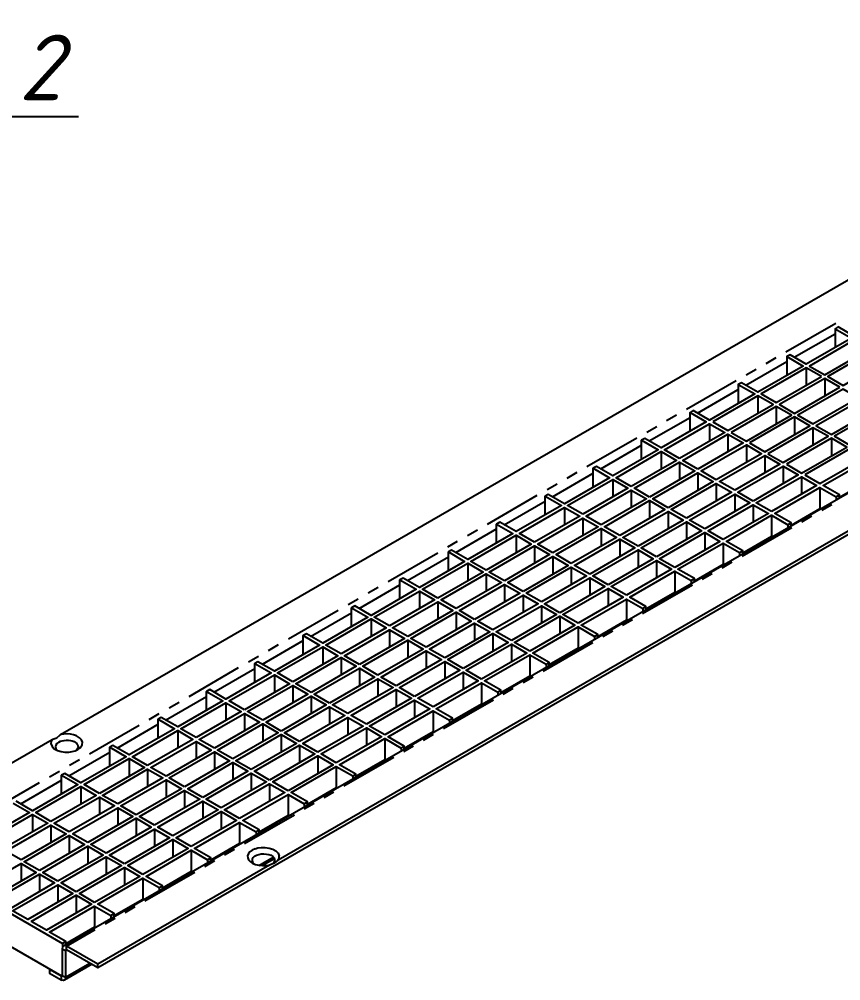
# Model space of a CAD drawing. Header units: millimetres. Extents: x 29006 to 29645, y 5570 to 5801.
# Drawn here: x 29581.24 to 29612.53, y 5585.5 to 5622.13 of the extents above; entities that cross this region are included whole.
import ezdxf

# ---------------------------------------------------------------- set-up
doc = ezdxf.new("R2010")
doc.units = ezdxf.units.MM
doc.styles.add('GOST-2.304_Type-B_italic', font='')
doc.styles.get('GOST-2.304_Type-B_italic').set_extended_font_data('GOST Common', italic=True)
doc.dimstyles.new('ISO-25', dxfattribs={"dimtxt": 2.5, "dimasz": 2.5, "dimexe": 1.25, "dimexo": 0.625, "dimtad": 1, "dimtoh": 1, "dimtxsty": 'GOST-2.304_Type-B_italic', "dimcen": 2.5, "dimadec": 0, "dimazin": 0, "dimtfac": 1, "dimtmove": 0, "dimatfit": 3, "dimfxl": 1, "dimarcsym": 0})

# ---------------------------------------------------------------- blocks, each defined once
blk = doc.blocks.new('*D53')
at = {"color": 0, "lineweight": -2, "transparency": 16777216}
for p, q in [((29575.234, 5616.985), (29575.234, 5619.67)), ((29575.577, 5616.985), (29575.577, 5619.67)), ((29572.734, 5618.42), (29570.234, 5618.42)), ((29575.234, 5618.42), (29575.577, 5618.42)), ((29578.077, 5618.42), (29583.493, 5618.42))]:
    blk.add_line(p, q, dxfattribs=at)
at = {"color": 0, "transparency": 16777216}
for points in [[(29572.734, 5618.837), (29572.734, 5618.004), (29575.234, 5618.42)], [(29578.077, 5618.837), (29578.077, 5618.004), (29575.577, 5618.42)]]:
    blk.add_solid(points, dxfattribs=at)
at = {"layer": 'Defpoints', "color": 0, "transparency": 16777216}
for p in [(29575.577, 5618.42), (29575.234, 5616.36), (29575.577, 5616.36)]:
    blk.add_point(p, dxfattribs=at)
at = {"color": 0, "transparency": 16777216, "insert": (29582.035, 5620.295), "char_height": 2.5, "attachment_point": 5, "style": 'GOST-2.304_Type-B_italic'}
blk.add_mtext('2', dxfattribs=at)

msp = doc.modelspace()

# ---------------------------------------------------------------- linework, layer by layer
at = {"color": 0}
for points in [[(29583.081, 5594.902), (29582.942, 5594.895), (29582.811, 5594.873), (29630.023, 5622.131), (29629.979, 5622.05), (29629.972, 5621.97)], [(29582.927, 5586.825), (29643.863, 5622.006), (29643.885, 5622.014), (29643.914, 5622.014), (29643.951, 5622.006), (29643.98, 5621.992), (29645.169, 5621.306), (29638.625, 5617.527), (29638.661, 5617.607), (29638.676, 5617.687)], [(29645.169, 5621.306), (29645.169, 5621.167), (29584.233, 5585.986), (29584.233, 5586.132)], [(29638.486, 5617.578), (29638.034, 5617.315), (29638.172, 5617.322), (29638.311, 5617.344), (29591.099, 5590.094), (29591.135, 5590.167), (29591.143, 5590.247)], [(29613.06, 5610.048), (29612.44, 5610.413), (29612.315, 5610.34), (29612.943, 5609.983), (29611.221, 5608.991), (29610.601, 5609.348), (29610.477, 5609.275), (29611.097, 5608.918), (29609.375, 5607.925), (29608.755, 5608.283), (29608.631, 5608.217), (29609.258, 5607.852), (29607.537, 5606.86), (29606.916, 5607.218), (29606.792, 5607.152), (29607.413, 5606.794), (29605.691, 5605.795), (29605.071, 5606.16), (29604.947, 5606.087), (29605.574, 5605.729), (29603.852, 5604.737), (29603.232, 5605.094), (29603.108, 5605.022), (29603.728, 5604.664), (29602.006, 5603.672), (29601.386, 5604.029), (29601.269, 5603.964), (29601.89, 5603.599), (29600.168, 5602.607), (29599.548, 5602.964), (29599.424, 5602.898), (29600.044, 5602.541), (29598.322, 5601.549), (29597.702, 5601.906), (29597.585, 5601.833), (29598.205, 5601.476), (29596.483, 5600.483), (29595.863, 5600.841), (29595.739, 5600.768), (29596.359, 5600.41), (29594.645, 5599.418), (29594.017, 5599.776), (29593.9, 5599.71), (29594.521, 5599.345), (29592.799, 5598.353), (29592.179, 5598.711), (29592.055, 5598.645), (29592.675, 5598.287), (29590.96, 5597.295), (29590.333, 5597.653), (29590.216, 5597.58), (29590.836, 5597.222), (29589.114, 5596.23), (29588.494, 5596.587), (29588.37, 5596.514), (29588.99, 5596.157), (29587.276, 5595.165), (29586.648, 5595.522), (29586.532, 5595.457), (29587.152, 5595.092), (29585.43, 5594.099), (29584.81, 5594.457), (29584.686, 5594.391), (29585.306, 5594.034), (29583.591, 5593.042), (29582.971, 5593.399), (29582.847, 5593.326), (29583.467, 5592.969), (29581.745, 5591.976), (29581.125, 5592.334)], [(29610.448, 5609.457), (29612.345, 5610.552)], [(29612.315, 5610.34), (29612.315, 5609.625)], [(29610.761, 5609.253), (29612.315, 5610.15)], [(29609.689, 5609.02), (29610.068, 5609.238)], [(29610.477, 5609.275), (29610.477, 5608.56)], [(29608.923, 5608.188), (29610.477, 5609.085)], [(29608.93, 5608.582), (29609.309, 5608.801)], [(29611.221, 5608.844), (29611.221, 5608.181)], [(29611.922, 5608.443), (29611.922, 5607.772)], [(29606.661, 5607.276), (29608.551, 5608.363)], [(29607.077, 5607.123), (29608.631, 5608.027)], [(29608.631, 5608.217), (29608.631, 5607.495)], [(29609.375, 5607.787), (29609.375, 5607.115)], [(29610.076, 5607.378), (29610.076, 5606.714)], [(29605.238, 5606.065), (29606.792, 5606.962)], [(29605.902, 5606.838), (29606.282, 5607.057)], [(29606.792, 5606.43), (29606.792, 5607.152)], [(29610.776, 5606.977), (29610.776, 5606.305)], [(29605.144, 5606.4), (29605.523, 5606.619)], [(29607.537, 5606.721), (29607.537, 5606.05)], [(29611.476, 5606.568), (29611.476, 5605.904)], [(29608.237, 5606.32), (29608.237, 5605.649)], [(29602.867, 5605.087), (29604.764, 5606.181)], [(29603.393, 5605), (29604.947, 5605.897)], [(29604.947, 5605.372), (29604.947, 5606.087)], [(29608.937, 5605.912), (29608.937, 5605.24)], [(29612.177, 5606.167), (29612.177, 5605.496)], [(29605.691, 5605.656), (29605.691, 5604.992)], [(29609.638, 5605.51), (29609.638, 5604.839)], [(29583.008, 5586.993), (29582.387, 5587.351), (29584.109, 5588.343), (29584.729, 5587.985), (29584.854, 5588.058), (29584.233, 5588.416), (29585.948, 5589.408), (29586.575, 5589.051), (29586.692, 5589.116), (29586.072, 5589.474), (29587.794, 5590.473), (29588.414, 5590.109), (29588.538, 5590.182), (29587.918, 5590.539), (29589.632, 5591.531), (29590.26, 5591.174), (29590.377, 5591.247), (29589.756, 5591.604), (29591.478, 5592.597), (29592.098, 5592.239), (29592.222, 5592.312), (29591.602, 5592.669), (29593.317, 5593.662), (29593.944, 5593.304), (29594.061, 5593.37), (29593.441, 5593.727), (29595.163, 5594.727), (29595.783, 5594.362), (29595.907, 5594.435), (29595.287, 5594.793), (29597.001, 5595.785), (29597.629, 5595.427), (29597.745, 5595.5), (29597.125, 5595.858), (29598.847, 5596.85), (29599.467, 5596.493), (29599.591, 5596.566), (29598.964, 5596.923), (29600.686, 5597.915), (29601.306, 5597.558), (29601.43, 5597.623), (29600.81, 5597.981), (29602.532, 5598.98), (29603.152, 5598.616), (29603.276, 5598.689), (29602.648, 5599.046), (29604.37, 5600.038), (29604.99, 5599.681), (29605.114, 5599.754), (29604.494, 5600.111), (29606.216, 5601.104), (29606.836, 5600.746), (29606.96, 5600.819), (29606.333, 5601.177), (29608.055, 5602.169), (29608.675, 5601.811), (29608.799, 5601.877), (29608.179, 5602.234), (29609.901, 5603.234), (29610.521, 5602.869), (29610.645, 5602.942), (29610.017, 5603.3), (29611.739, 5604.292), (29612.359, 5603.934), (29612.483, 5604.007), (29611.863, 5604.365), (29613.585, 5605.357)], [(29606.391, 5605.255), (29606.391, 5604.584)], [(29610.338, 5605.102), (29610.338, 5604.438)], [(29613.585, 5605.357), (29613.585, 5604.547), (29612.483, 5603.913)], [(29601.554, 5603.934), (29603.108, 5604.832)], [(29602.108, 5604.649), (29602.488, 5604.868)], [(29603.108, 5604.307), (29603.108, 5605.022)], [(29607.092, 5604.846), (29607.092, 5604.182)], [(29601.35, 5604.212), (29601.729, 5604.43)], [(29603.852, 5604.591), (29603.852, 5603.927)], [(29607.792, 5604.445), (29607.792, 5603.774)], [(29611.039, 5604.7), (29611.039, 5604.029)], [(29599.073, 5602.898), (29600.97, 5603.993)], [(29604.553, 5604.19), (29604.553, 5603.519)], [(29608.5, 5604.037), (29608.5, 5603.373)], [(29611.739, 5604.292), (29611.739, 5603.482), (29610.645, 5602.847)], [(29612.483, 5603.891), (29612.483, 5604.007)], [(29599.708, 5602.869), (29601.269, 5603.774)], [(29601.269, 5603.241), (29601.269, 5603.964)], [(29605.253, 5603.789), (29605.253, 5603.117)], [(29609.2, 5603.635), (29609.2, 5602.964)], [(29611.812, 5603.424), (29612.191, 5603.643)], [(29612.359, 5603.934), (29612.359, 5603.818)], [(29602.006, 5603.533), (29602.006, 5602.862)], [(29605.953, 5603.38), (29605.953, 5602.716)], [(29599.424, 5602.176), (29599.424, 5602.898)], [(29602.707, 5603.125), (29602.707, 5602.461)], [(29606.654, 5602.979), (29606.654, 5602.307)], [(29609.901, 5603.234), (29609.901, 5602.424), (29608.799, 5601.789)], [(29610.645, 5602.825), (29610.645, 5602.942)], [(29611.053, 5602.986), (29611.433, 5603.205)], [(29611.367, 5603.241), (29611.345, 5603.256)], [(29597.869, 5601.811), (29599.424, 5602.709)], [(29598.315, 5602.461), (29598.694, 5602.679)], [(29603.407, 5602.723), (29603.407, 5602.052)], [(29607.354, 5602.57), (29607.354, 5601.906)], [(29608.777, 5601.673), (29610.674, 5602.767)], [(29610.521, 5602.869), (29610.521, 5602.752)], [(29597.563, 5602.023), (29597.935, 5602.242)], [(29600.168, 5602.468), (29600.168, 5601.797)], [(29604.115, 5602.315), (29604.115, 5601.651)], [(29608.055, 5602.169), (29608.055, 5601.359), (29606.96, 5600.724)], [(29609.521, 5602.183), (29609.499, 5602.191)], [(29595.287, 5600.709), (29597.184, 5601.804)], [(29597.585, 5601.118), (29597.585, 5601.833)], [(29600.868, 5602.067), (29600.868, 5601.395)], [(29604.815, 5601.913), (29604.815, 5601.242)], [(29608.675, 5601.811), (29608.675, 5601.695)], [(29608.799, 5601.76), (29608.799, 5601.877)], [(29596.024, 5600.746), (29597.585, 5601.643)], [(29601.569, 5601.658), (29601.569, 5600.987)], [(29605.516, 5601.505), (29605.516, 5600.841)], [(29608.018, 5601.235), (29608.398, 5601.454)], [(29598.322, 5601.403), (29598.322, 5600.739)], [(29600.547, 5600.265), (29602.269, 5601.257), (29602.845, 5600.921), (29601.131, 5599.929)], [(29602.269, 5601.257), (29602.269, 5600.586)], [(29606.216, 5601.104), (29606.216, 5600.294), (29605.114, 5599.659)], [(29607.683, 5601.118), (29607.661, 5601.133)], [(29595.739, 5600.053), (29595.739, 5600.768)], [(29599.03, 5601.001), (29599.03, 5600.33)], [(29602.969, 5600.848), (29602.969, 5600.184)], [(29606.836, 5600.746), (29606.836, 5600.629)], [(29606.96, 5600.702), (29606.96, 5600.819)], [(29607.259, 5600.797), (29607.639, 5601.016)], [(29594.185, 5599.681), (29595.739, 5600.578)], [(29594.528, 5600.272), (29594.907, 5600.491)], [(29596.483, 5600.338), (29596.483, 5599.674)], [(29599.73, 5600.593), (29599.73, 5599.929)], [(29603.67, 5600.447), (29603.67, 5599.776)], [(29604.983, 5599.484), (29606.88, 5600.578)], [(29593.769, 5599.834), (29594.149, 5600.053)], [(29600.43, 5600.192), (29600.43, 5599.52)], [(29601.131, 5599.929), (29600.547, 5600.265)], [(29604.37, 5600.038), (29604.37, 5599.229), (29603.276, 5598.594)], [(29605.837, 5600.053), (29605.815, 5600.068)], [(29591.493, 5598.521), (29593.39, 5599.615)], [(29593.9, 5598.988), (29593.9, 5599.71)], [(29597.184, 5599.936), (29597.184, 5599.265)], [(29601.131, 5599.783), (29601.131, 5599.119)], [(29604.99, 5599.681), (29604.99, 5599.564)], [(29605.114, 5599.637), (29605.114, 5599.754)], [(29592.339, 5598.616), (29593.9, 5599.52)], [(29594.645, 5599.28), (29594.645, 5598.608)], [(29597.884, 5599.535), (29597.884, 5598.864)], [(29601.831, 5599.382), (29601.831, 5598.711)], [(29604.224, 5599.046), (29604.604, 5599.265)], [(29595.345, 5598.871), (29595.345, 5598.207)], [(29598.585, 5599.126), (29598.585, 5598.462)], [(29602.532, 5598.98), (29602.532, 5598.171), (29601.43, 5597.536)], [(29603.998, 5598.988), (29603.976, 5599.002)], [(29592.055, 5597.923), (29592.055, 5598.645)], [(29599.285, 5598.725), (29599.285, 5598.054)], [(29603.152, 5598.616), (29603.152, 5598.499)], [(29603.276, 5598.572), (29603.276, 5598.689)], [(29603.465, 5598.608), (29603.845, 5598.827)], [(29590.501, 5597.558), (29592.055, 5598.455)], [(29590.734, 5598.083), (29591.113, 5598.302)], [(29592.799, 5598.214), (29592.799, 5597.543)], [(29596.046, 5598.47), (29596.046, 5597.799)], [(29599.985, 5598.317), (29599.985, 5597.653)], [(29601.196, 5597.295), (29603.086, 5598.389)], [(29589.975, 5597.645), (29590.355, 5597.864)], [(29593.499, 5597.813), (29593.499, 5597.142)], [(29596.746, 5598.061), (29596.746, 5597.397)], [(29600.686, 5597.915), (29600.686, 5597.105), (29599.591, 5596.471)], [(29602.152, 5597.93), (29602.13, 5597.937)], [(29587.706, 5596.332), (29589.596, 5597.426)], [(29590.216, 5596.865), (29590.216, 5597.58)], [(29594.2, 5597.405), (29594.2, 5596.733)], [(29597.446, 5597.66), (29597.446, 5596.989)], [(29601.306, 5597.558), (29601.306, 5597.441)], [(29601.43, 5597.507), (29601.43, 5597.623)], [(29588.655, 5596.492), (29590.216, 5597.39)], [(29590.96, 5597.149), (29590.96, 5596.485)], [(29598.147, 5597.259), (29598.147, 5596.587)], [(29600.438, 5596.857), (29600.817, 5597.076)], [(29591.661, 5596.748), (29591.661, 5596.077)], [(29594.9, 5597.003), (29594.9, 5596.332)], [(29598.847, 5596.85), (29598.847, 5596.04), (29597.745, 5595.405)], [(29600.314, 5596.865), (29600.292, 5596.879)], [(29586.816, 5595.427), (29588.37, 5596.325)], [(29588.37, 5595.799), (29588.37, 5596.514)], [(29592.361, 5596.339), (29592.361, 5595.675)], [(29595.6, 5596.595), (29595.6, 5595.931)], [(29599.467, 5596.493), (29599.467, 5596.376)], [(29599.591, 5596.449), (29599.591, 5596.566)], [(29599.679, 5596.42), (29600.058, 5596.638)], [(29586.947, 5595.894), (29587.327, 5596.113)], [(29589.114, 5596.084), (29589.114, 5595.42)], [(29593.061, 5595.938), (29593.061, 5595.267)], [(29596.301, 5596.193), (29596.301, 5595.522)], [(29597.403, 5595.106), (29599.3, 5596.201)], [(29586.189, 5595.456), (29586.568, 5595.675)], [(29589.815, 5595.683), (29589.815, 5595.011)], [(29597.001, 5595.785), (29597.001, 5594.975), (29595.907, 5594.34)], [(29598.468, 5595.799), (29598.446, 5595.814)], [(29583.912, 5594.143), (29585.809, 5595.238)], [(29584.97, 5594.362), (29586.532, 5595.267)], [(29586.532, 5594.734), (29586.532, 5595.457)], [(29590.515, 5595.281), (29590.515, 5594.61)], [(29593.762, 5595.529), (29593.762, 5594.866)], [(29597.629, 5595.427), (29597.629, 5595.311)], [(29597.745, 5595.384), (29597.745, 5595.5)], [(29582.49, 5594.69), (29582.519, 5594.698), (29582.672, 5594.756), (29582.789, 5594.858), (29582.811, 5594.873)], [(29587.276, 5595.026), (29587.276, 5594.355)], [(29591.216, 5594.873), (29591.216, 5594.209)], [(29594.462, 5595.128), (29594.462, 5594.457)], [(29596.644, 5594.669), (29597.023, 5594.887)], [(29575.945, 5590.911), (29582.49, 5594.69), (29582.453, 5594.617), (29582.446, 5594.537)], [(29582.745, 5594.588), (29582.672, 5594.537), (29582.628, 5594.472), (29582.614, 5594.406), (29582.636, 5594.34), (29582.687, 5594.275), (29582.694, 5594.275)], [(29587.976, 5594.617), (29587.976, 5593.954)], [(29591.916, 5594.472), (29591.916, 5593.8)], [(29595.163, 5594.727), (29595.163, 5593.917), (29594.061, 5593.282)], [(29596.629, 5594.734), (29596.607, 5594.749)], [(29583.132, 5593.304), (29584.686, 5594.202)], [(29583.365, 5594.26), (29583.475, 5594.311), (29583.562, 5594.369)], [(29584.686, 5593.669), (29584.686, 5594.391)], [(29588.677, 5594.216), (29588.677, 5593.545)], [(29595.783, 5594.362), (29595.783, 5594.245)], [(29595.885, 5594.231), (29596.264, 5594.45)], [(29595.907, 5594.318), (29595.907, 5594.435)], [(29583.154, 5593.705), (29583.533, 5593.924)], [(29585.43, 5593.961), (29585.43, 5593.29)], [(29589.377, 5593.808), (29589.377, 5593.144)], [(29592.616, 5594.063), (29592.616, 5593.399)], [(29593.609, 5592.918), (29595.506, 5594.012)], [(29582.395, 5593.268), (29582.774, 5593.486)], [(29586.13, 5593.56), (29586.13, 5592.888)], [(29590.077, 5593.406), (29590.077, 5592.735)], [(29593.317, 5593.662), (29593.317, 5592.852), (29592.222, 5592.217)], [(29594.061, 5593.253), (29594.061, 5593.37)], [(29594.791, 5593.676), (29594.769, 5593.684)], [(29580.118, 5591.954), (29582.015, 5593.049)], [(29581.293, 5592.239), (29582.847, 5593.136)], [(29582.847, 5592.611), (29582.847, 5593.326)], [(29586.831, 5593.151), (29586.831, 5592.48)], [(29590.778, 5593.005), (29590.778, 5592.334)], [(29593.944, 5593.304), (29593.944, 5593.187)], [(29583.591, 5592.896), (29583.591, 5592.232)], [(29587.531, 5592.75), (29587.531, 5592.079)], [(29592.85, 5592.48), (29593.229, 5592.699)], [(29584.292, 5592.494), (29584.292, 5591.823)], [(29588.232, 5592.341), (29588.232, 5591.677)], [(29591.478, 5592.597), (29591.478, 5591.787), (29590.377, 5591.152)], [(29592.222, 5592.195), (29592.222, 5592.312)], [(29592.945, 5592.611), (29592.923, 5592.626)], [(29581.001, 5592.261), (29581.629, 5591.903), (29579.907, 5590.911)], [(29583.27, 5591.094), (29584.992, 5592.086), (29585.569, 5591.757), (29583.847, 5590.758)], [(29584.992, 5592.086), (29584.992, 5591.422)], [(29588.932, 5591.94), (29588.932, 5591.269)], [(29592.098, 5592.042), (29592.47, 5592.261)], [(29592.098, 5592.239), (29592.098, 5592.122)], [(29581.745, 5591.83), (29581.745, 5591.167)], [(29585.693, 5591.685), (29585.693, 5591.013)], [(29589.822, 5590.729), (29591.719, 5591.823)], [(29591.106, 5591.546), (29591.084, 5591.56)], [(29582.446, 5591.429), (29582.446, 5590.758)], [(29586.393, 5591.276), (29586.393, 5590.612)], [(29589.632, 5591.531), (29589.632, 5590.721), (29588.538, 5590.087)], [(29590.26, 5591.174), (29590.26, 5591.057)], [(29590.377, 5591.13), (29590.377, 5591.247)], [(29583.146, 5591.028), (29583.146, 5590.357)], [(29583.847, 5590.758), (29583.27, 5591.093)], [(29587.093, 5590.875), (29587.093, 5590.203)], [(29590.223, 5590.524), (29590.114, 5590.473), (29590.026, 5590.408), (29589.968, 5590.342), (29589.939, 5590.262), (29589.946, 5590.182), (29589.975, 5590.101), (29590.041, 5590.036), (29590.136, 5589.97), (29590.245, 5589.926), (29590.369, 5589.897), (29590.508, 5589.882), (29590.647, 5589.882), (29590.778, 5589.904), (29584.233, 5586.132), (29583.044, 5586.818), (29583.015, 5586.833), (29582.986, 5586.84), (29582.957, 5586.84), (29582.927, 5586.825), (29582.905, 5586.811), (29582.891, 5586.789), (29582.876, 5586.716), (29582.876, 5585.695), (29582.876, 5585.68), (29582.869, 5585.673), (29582.869, 5585.665), (29582.84, 5585.665), (29582.833, 5585.673), (29582.395, 5585.928), (29582.395, 5585.789), (29582.833, 5585.534), (29582.869, 5585.519)], [(29583.847, 5590.619), (29583.847, 5589.955)], [(29587.794, 5590.473), (29587.794, 5589.664), (29586.692, 5589.029)], [(29589.063, 5590.291), (29589.443, 5590.51)], [(29589.26, 5590.481), (29589.238, 5590.495)], [(29577.317, 5590.138), (29582.891, 5586.92)], [(29584.547, 5590.218), (29584.547, 5589.547)], [(29588.305, 5589.853), (29588.684, 5590.072)], [(29588.414, 5590.109), (29588.414, 5589.992)], [(29588.538, 5590.065), (29588.538, 5590.182)], [(29590.384, 5589.89), (29590.924, 5590.203)], [(29590.96, 5590.145), (29590.508, 5589.882)], [(29591.099, 5590.094), (29591.077, 5590.072), (29590.953, 5589.977), (29590.807, 5589.912), (29590.778, 5589.904)], [(29581.308, 5589.963), (29581.308, 5589.291)], [(29585.247, 5589.809), (29585.247, 5589.146)], [(29590.187, 5589.948), (29590.15, 5589.977)], [(29590.916, 5589.963), (29590.902, 5589.948)], [(29582.008, 5589.554), (29582.008, 5588.89)], [(29585.948, 5589.408), (29585.948, 5588.598), (29584.854, 5587.964)], [(29586.028, 5588.54), (29587.925, 5589.634)], [(29587.422, 5589.423), (29587.4, 5589.43)], [(29582.709, 5589.153), (29582.709, 5588.482)], [(29586.575, 5589.051), (29586.575, 5588.934)], [(29586.692, 5589), (29586.692, 5589.116)], [(29577.361, 5588.846), (29582.847, 5585.68)], [(29583.409, 5588.752), (29583.409, 5588.08)], [(29584.109, 5588.343), (29584.109, 5587.533), (29583.008, 5586.898)], [(29585.269, 5588.102), (29585.649, 5588.321)], [(29585.576, 5588.358), (29585.554, 5588.372)], [(29584.511, 5587.664), (29584.89, 5587.883)], [(29584.729, 5587.985), (29584.729, 5587.869)], [(29584.854, 5587.942), (29584.854, 5588.058)], [(29583.044, 5586.818), (29584.131, 5587.446)], [(29583.737, 5587.292), (29583.715, 5587.307)], [(29582.876, 5586.716), (29583, 5586.65), (29583.044, 5586.672), (29583.044, 5586.818)], [(29583.008, 5586.876), (29583.008, 5586.993), (29582.891, 5586.92), (29582.891, 5586.782)], [(29584.233, 5585.986), (29583.044, 5586.672), (29583.037, 5586.679), (29583.015, 5586.679), (29583.008, 5586.672), (29583.008, 5586.665), (29583, 5586.658), (29583, 5586.65), (29583, 5585.629), (29583, 5585.592)], [(29582.876, 5585.694), (29583, 5585.629), (29583.934, 5586.161)], [(29584, 5586.125), (29582.949, 5585.519)], [(29582.847, 5585.68), (29582.833, 5585.673), (29582.833, 5585.534)]]:
    msp.add_lwpolyline(points, dxfattribs=at)
for points in [[(29613.643, 5609.574), (29613.06, 5609.91), (29611.338, 5608.918), (29611.922, 5608.582)], [(29614.344, 5609.173), (29613.76, 5609.509), (29612.046, 5608.516), (29612.622, 5608.181)], [(29611.797, 5608.516), (29611.221, 5608.845), (29609.499, 5607.852), (29610.076, 5607.524)], [(29612.498, 5608.108), (29611.922, 5608.443), (29610.2, 5607.451), (29610.776, 5607.115)], [(29613.198, 5607.706), (29612.622, 5608.042), (29610.9, 5607.042), (29611.476, 5606.714)], [(29607.661, 5606.794), (29608.237, 5606.459), (29609.959, 5607.451), (29609.375, 5607.787)], [(29608.361, 5606.386), (29608.937, 5606.05), (29610.659, 5607.042), (29610.076, 5607.378)], [(29613.899, 5607.298), (29613.322, 5607.633), (29611.6, 5606.641), (29612.177, 5606.306)], [(29609.061, 5605.985), (29609.638, 5605.649), (29611.36, 5606.641), (29610.776, 5606.977)], [(29614.599, 5606.897), (29614.023, 5607.232), (29612.301, 5606.24), (29612.885, 5605.904)], [(29606.391, 5605.394), (29605.815, 5605.729), (29607.537, 5606.721), (29608.113, 5606.386)], [(29609.762, 5605.576), (29610.338, 5605.24), (29612.06, 5606.24), (29611.476, 5606.568)], [(29607.092, 5604.992), (29606.515, 5605.321), (29608.237, 5606.32), (29608.813, 5605.985)], [(29607.792, 5604.584), (29607.216, 5604.919), (29608.937, 5605.912), (29609.514, 5605.576)], [(29610.462, 5605.175), (29611.039, 5604.839), (29612.761, 5605.831), (29612.177, 5606.167)], [(29604.553, 5604.328), (29603.976, 5604.664), (29605.691, 5605.656), (29606.274, 5605.321)], [(29608.5, 5604.182), (29607.916, 5604.518), (29609.638, 5605.51), (29610.214, 5605.175)], [(29611.163, 5604.766), (29611.739, 5604.438), (29613.461, 5605.43), (29612.885, 5605.758)], [(29605.253, 5603.927), (29604.677, 5604.263), (29606.391, 5605.255), (29606.975, 5604.919)], [(29609.2, 5603.774), (29608.616, 5604.11), (29610.338, 5605.102), (29610.915, 5604.766)], [(29605.953, 5603.518), (29605.377, 5603.854), (29607.092, 5604.846), (29607.675, 5604.518)], [(29602.707, 5603.27), (29602.13, 5603.599), (29603.852, 5604.591), (29604.429, 5604.263)], [(29606.654, 5603.117), (29606.077, 5603.453), (29607.792, 5604.445), (29608.376, 5604.11)], [(29609.901, 5603.373), (29609.317, 5603.708), (29611.039, 5604.7), (29611.615, 5604.365)], [(29603.407, 5602.862), (29602.831, 5603.198), (29604.553, 5604.19), (29605.129, 5603.854)], [(29607.354, 5602.716), (29606.778, 5603.044), (29608.5, 5604.037), (29609.076, 5603.708)], [(29604.115, 5602.461), (29603.531, 5602.789), (29605.253, 5603.789), (29605.829, 5603.453)], [(29608.055, 5602.307), (29607.478, 5602.643), (29609.2, 5603.635), (29609.776, 5603.3)], [(29600.868, 5602.205), (29600.292, 5602.541), (29602.006, 5603.533), (29602.59, 5603.198)], [(29604.815, 5602.052), (29604.232, 5602.388), (29605.953, 5603.38), (29606.53, 5603.044)], [(29601.569, 5601.797), (29600.992, 5602.132), (29602.707, 5603.125), (29603.29, 5602.789)], [(29605.516, 5601.651), (29604.932, 5601.986), (29606.654, 5602.979), (29607.23, 5602.643)], [(29602.269, 5601.395), (29601.693, 5601.731), (29603.407, 5602.723), (29603.991, 5602.388)], [(29606.216, 5601.242), (29605.632, 5601.578), (29607.354, 5602.57), (29607.931, 5602.234)], [(29599.03, 5601.14), (29598.446, 5601.476), (29600.168, 5602.468), (29600.744, 5602.132)], [(29602.969, 5600.987), (29602.393, 5601.322), (29604.115, 5602.315), (29604.691, 5601.986)], [(29599.73, 5600.739), (29599.146, 5601.067), (29600.868, 5602.067), (29601.445, 5601.731)], [(29603.67, 5600.586), (29603.093, 5600.921), (29604.815, 5601.913), (29605.392, 5601.578)], [(29600.43, 5600.33), (29599.847, 5600.666), (29601.569, 5601.658), (29602.145, 5601.322)], [(29604.37, 5600.184), (29603.794, 5600.513), (29605.516, 5601.505), (29606.092, 5601.177)], [(29597.184, 5600.075), (29596.607, 5600.41), (29598.322, 5601.403), (29598.906, 5601.067)], [(29597.884, 5599.674), (29597.308, 5600.009), (29599.03, 5601.001), (29599.606, 5600.666)], [(29601.831, 5599.52), (29601.248, 5599.856), (29602.969, 5600.848), (29603.546, 5600.513)], [(29595.345, 5599.017), (29594.761, 5599.345), (29596.483, 5600.338), (29597.06, 5600.009)], [(29598.585, 5599.265), (29598.008, 5599.601), (29599.73, 5600.593), (29600.306, 5600.264)], [(29602.532, 5599.119), (29601.948, 5599.455), (29603.67, 5600.447), (29604.246, 5600.111)], [(29599.285, 5598.864), (29598.709, 5599.199), (29600.43, 5600.192), (29601.007, 5599.856)], [(29596.046, 5598.608), (29595.462, 5598.944), (29597.184, 5599.936), (29597.76, 5599.601)], [(29599.985, 5598.462), (29599.409, 5598.791), (29601.131, 5599.783), (29601.707, 5599.455)], [(29593.499, 5597.952), (29592.923, 5598.287), (29594.645, 5599.28), (29595.221, 5598.944)], [(29596.746, 5598.207), (29596.162, 5598.535), (29597.884, 5599.535), (29598.46, 5599.199)], [(29600.686, 5598.054), (29600.109, 5598.389), (29601.831, 5599.382), (29602.408, 5599.046)], [(29594.2, 5597.543), (29593.623, 5597.879), (29595.345, 5598.871), (29595.921, 5598.535)], [(29597.446, 5597.799), (29596.863, 5598.134), (29598.585, 5599.126), (29599.161, 5598.791)], [(29598.147, 5597.397), (29597.563, 5597.733), (29599.285, 5598.725), (29599.869, 5598.389)], [(29591.661, 5596.887), (29591.077, 5597.222), (29592.799, 5598.214), (29593.375, 5597.879)], [(29594.9, 5597.142), (29594.324, 5597.477), (29596.046, 5598.47), (29596.622, 5598.134)], [(29598.847, 5596.989), (29598.263, 5597.324), (29599.985, 5598.317), (29600.569, 5597.981)], [(29592.361, 5596.485), (29591.777, 5596.814), (29593.499, 5597.813), (29594.076, 5597.478)], [(29595.6, 5596.733), (29595.024, 5597.069), (29596.746, 5598.061), (29597.322, 5597.733)], [(29593.061, 5596.077), (29592.478, 5596.412), (29594.2, 5597.405), (29594.776, 5597.069)], [(29596.301, 5596.332), (29595.724, 5596.668), (29597.446, 5597.66), (29598.023, 5597.324)], [(29589.815, 5595.821), (29589.238, 5596.157), (29590.96, 5597.149), (29591.537, 5596.814)], [(29597.001, 5595.931), (29596.425, 5596.259), (29598.147, 5597.259), (29598.723, 5596.923)], [(29590.515, 5595.42), (29589.939, 5595.756), (29591.661, 5596.748), (29592.237, 5596.412)], [(29593.762, 5595.675), (29593.178, 5596.011), (29594.9, 5597.003), (29595.484, 5596.668)], [(29591.216, 5595.011), (29590.639, 5595.347), (29592.361, 5596.339), (29592.937, 5596.011)], [(29594.462, 5595.267), (29593.879, 5595.602), (29595.6, 5596.595), (29596.184, 5596.259)], [(29587.976, 5594.763), (29587.393, 5595.092), (29589.114, 5596.084), (29589.691, 5595.756)], [(29591.916, 5594.61), (29591.34, 5594.946), (29593.061, 5595.938), (29593.638, 5595.602)], [(29595.163, 5594.866), (29594.586, 5595.201), (29596.301, 5596.193), (29596.885, 5595.858)], [(29588.677, 5594.355), (29588.093, 5594.69), (29589.815, 5595.683), (29590.391, 5595.347)], [(29589.377, 5593.954), (29588.793, 5594.282), (29590.515, 5595.281), (29591.099, 5594.946)], [(29592.616, 5594.209), (29592.04, 5594.537), (29593.762, 5595.529), (29594.338, 5595.201)], [(29586.13, 5593.698), (29585.554, 5594.034), (29587.276, 5595.026), (29587.852, 5594.69)], [(29590.077, 5593.545), (29589.494, 5593.881), (29591.216, 5594.873), (29591.799, 5594.537)], [(29593.317, 5593.8), (29592.74, 5594.136), (29594.462, 5595.128), (29595.039, 5594.793)], [(29586.831, 5593.29), (29586.254, 5593.625), (29587.976, 5594.617), (29588.553, 5594.282)], [(29590.778, 5593.144), (29590.201, 5593.479), (29591.916, 5594.472), (29592.5, 5594.136)], [(29587.531, 5592.888), (29586.955, 5593.224), (29588.677, 5594.216), (29589.253, 5593.88)], [(29584.292, 5592.633), (29583.708, 5592.969), (29585.43, 5593.961), (29586.014, 5593.625)], [(29588.232, 5592.48), (29587.655, 5592.815), (29589.377, 5593.808), (29589.953, 5593.479)], [(29591.478, 5592.735), (29590.902, 5593.071), (29592.616, 5594.063), (29593.2, 5593.727)], [(29584.992, 5592.232), (29584.408, 5592.56), (29586.13, 5593.56), (29586.714, 5593.224)], [(29588.932, 5592.079), (29588.356, 5592.414), (29590.077, 5593.406), (29590.654, 5593.071)], [(29585.693, 5591.823), (29585.109, 5592.159), (29586.831, 5593.151), (29587.414, 5592.815)], [(29589.632, 5591.677), (29589.056, 5592.006), (29590.778, 5593.005), (29591.354, 5592.669)], [(29582.446, 5591.568), (29581.869, 5591.903), (29583.591, 5592.896), (29584.168, 5592.56)], [(29586.393, 5591.422), (29585.817, 5591.757), (29587.531, 5592.75), (29588.115, 5592.414)], [(29583.146, 5591.167), (29582.57, 5591.502), (29584.292, 5592.494), (29584.868, 5592.159)], [(29587.093, 5591.013), (29586.517, 5591.349), (29588.232, 5592.341), (29588.815, 5592.006)], [(29587.794, 5590.612), (29587.217, 5590.948), (29588.932, 5591.94), (29589.516, 5591.604)], [(29580.607, 5590.51), (29580.024, 5590.838), (29581.745, 5591.83), (29582.329, 5591.502)], [(29584.547, 5590.357), (29583.971, 5590.692), (29585.693, 5591.685), (29586.269, 5591.349)], [(29581.308, 5590.101), (29580.731, 5590.437), (29582.446, 5591.429), (29583.03, 5591.094)], [(29585.247, 5589.955), (29584.671, 5590.284), (29586.393, 5591.276), (29586.969, 5590.948)], [(29582.008, 5589.7), (29581.432, 5590.028), (29583.146, 5591.028), (29583.73, 5590.692)], [(29585.948, 5589.547), (29585.372, 5589.882), (29587.093, 5590.875), (29587.67, 5590.539)], [(29582.709, 5589.291), (29582.132, 5589.627), (29583.847, 5590.619), (29584.43, 5590.284)], [(29583.409, 5588.89), (29582.833, 5589.226), (29584.547, 5590.218), (29585.131, 5589.882)], [(29580.162, 5588.635), (29579.586, 5588.97), (29581.308, 5589.963), (29581.884, 5589.627)], [(29584.109, 5588.482), (29583.533, 5588.817), (29585.247, 5589.809), (29585.831, 5589.474)], [(29580.863, 5588.226), (29580.286, 5588.562), (29582.008, 5589.554), (29582.584, 5589.226)], [(29580.987, 5588.161), (29582.709, 5589.153), (29583.285, 5588.817), (29581.57, 5587.825)], [(29581.687, 5587.752), (29583.409, 5588.752), (29583.985, 5588.416), (29582.271, 5587.424)]]:
    msp.add_lwpolyline(points, close=True, dxfattribs=at)
at = {"color": 0, "extrusion": (0, 0, -1)}
msp.add_ellipse((29583.046, 5594.413), major_axis=(0.433, 0.009), ratio=0.576629, start_param=3.955955, end_param=6.904788, dxfattribs=at)
at = {"color": 0}
for points in [[(29583.562, 5594.369), (29583.862, 5594.681), (29583.34, 5594.916), (29583.081, 5594.902)], [(29582.446, 5594.537), (29582.493, 5594.201), (29583.122, 5594.149), (29583.365, 5594.26)], [(29590.15, 5589.977), (29589.884, 5590.464), (29591.246, 5590.44), (29590.916, 5589.963)], [(29590.223, 5590.524), (29590.466, 5590.636), (29591.095, 5590.583), (29591.143, 5590.247)], [(29583, 5585.592), (29582.972, 5585.525), (29582.951, 5585.496), (29582.869, 5585.519)]]:
    msp.add_open_spline(points, degree=3, dxfattribs=at)

# ---------------------------------------------------------------- dimensions: what is measured, and where the dimension line sits
dim = msp.add_linear_dim(base=(29575.577, 5618.42), p1=(29575.234, 5616.36), p2=(29575.577, 5616.36), text='2', dimstyle='ISO-25', dxfattribs=at)
dim.commit()
dim.dimension.update_dxf_attribs({"geometry": '*D53', "text_midpoint": (29582.035, 5620.295)})

doc.saveas('drawing.dxf')
